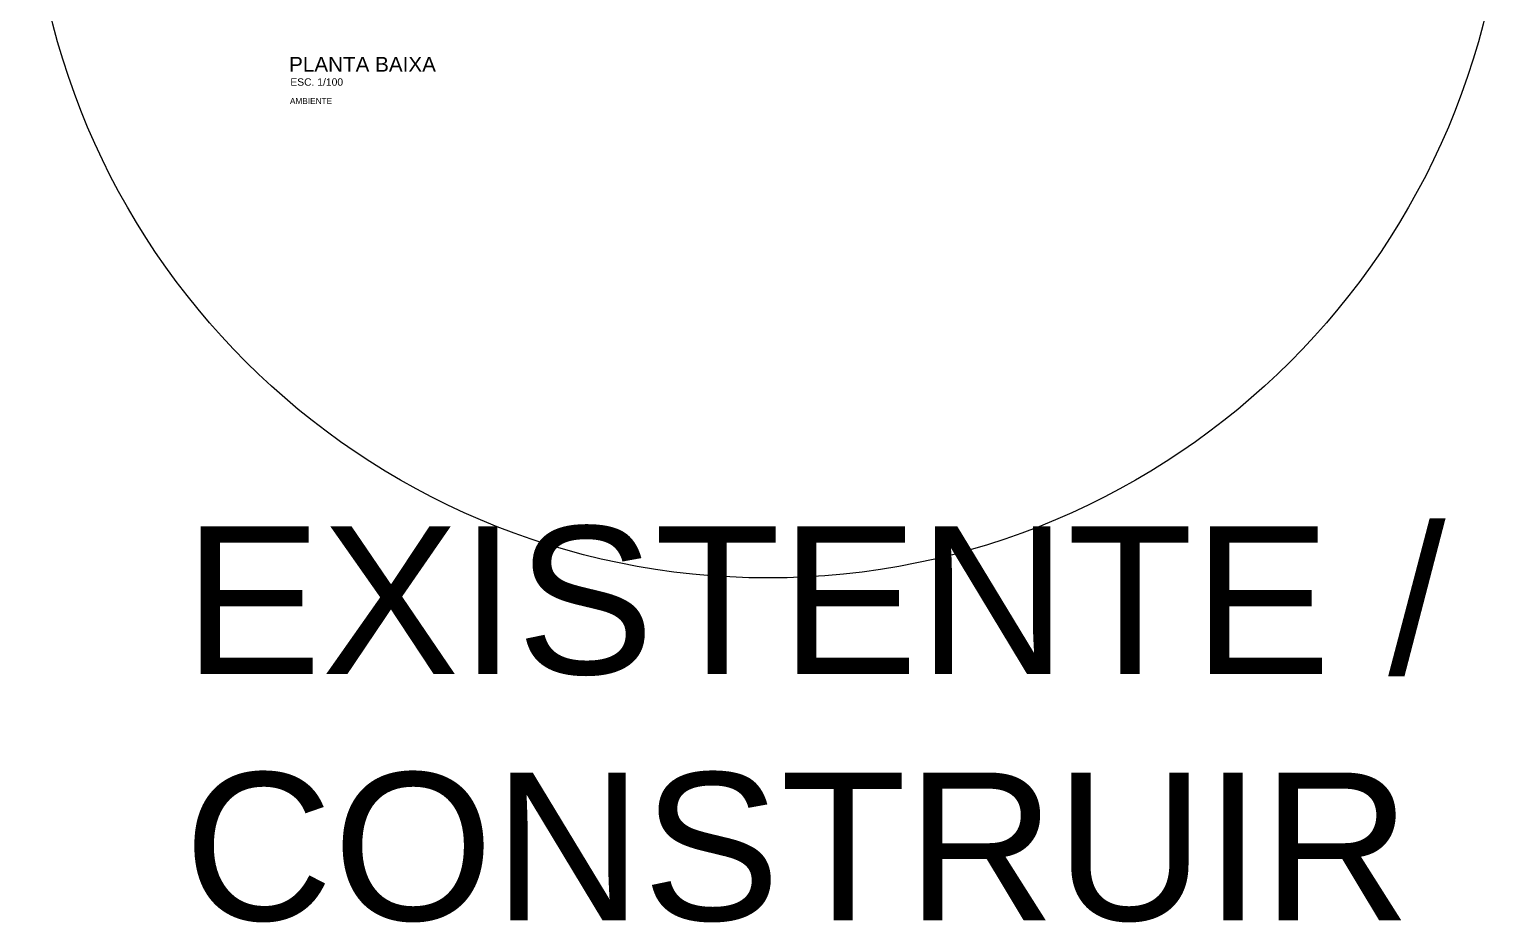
# Model space of a CAD drawing. Header units: millimetres. Extents: x 1206 to 2034, y 106 to 342.
# Drawn here: x 1850.5 to 1900.47, y 192.28 to 222.49 of the extents above; entities that cross this region are included whole.
import ezdxf

# ---------------------------------------------------------------- set-up
doc = ezdxf.new("R2010")
doc.units = ezdxf.units.MM
for name, color, linetype, lineweight in [('AR-ALVENARIA', 7, 'Continuous', 9), ('AR-TXT', 174, 'Continuous', 0), ('AR-TXT-AMBIENTE', 174, 'Continuous', 0), ('AR-TXT-ESPECIFICAÇÕES', 174, 'Continuous', 0)]:
    doc.layers.add(name, color=color, linetype=linetype, lineweight=lineweight)
doc.styles.add('1000_TXT 1', font='arial.ttf', dxfattribs={"height": 5})
doc.styles.add('100_TXT 1', font='arial.ttf', dxfattribs={"height": 0.5})
doc.styles.add('100_TXT 2', font='arial.ttf', dxfattribs={"height": 0.25})
doc.styles.add('100_TXT 3', font='arial.ttf', dxfattribs={"height": 0.2})

msp = doc.modelspace()

# ---------------------------------------------------------------- linework, layer by layer
at = {"layer": 'AR-ALVENARIA'}
msp.add_circle((1875.4893, 228.9208), 24.9856, dxfattribs=at)

# ---------------------------------------------------------------- texts
at = {"layer": 'AR-TXT', "insert": (1859.2856, 221.567), "char_height": 0.5, "attachment_point": 1, "style": '100_TXT 1'}
msp.add_mtext_dynamic_manual_height_columns('PLANTA BAIXA', width=14.364558, gutter_width=10, heights=[0], dxfattribs=at)
at = {"layer": 'AR-TXT', "insert": (1855.7243, 205.6821), "char_height": 5, "width": 50.80926, "attachment_point": 1, "style": '1000_TXT 1'}
msp.add_mtext('EXISTENTE / CONSTRUIR', dxfattribs=at)
at = {"layer": 'AR-TXT-AMBIENTE', "insert": (1859.314, 220.1755), "char_height": 0.2, "attachment_point": 1, "style": '100_TXT 3'}
msp.add_mtext_dynamic_manual_height_columns('AMBIENTE', width=14.364558, gutter_width=10, heights=[0], dxfattribs=at)
at = {"layer": 'AR-TXT-ESPECIFICAÇÕES', "insert": (1859.3276, 220.8429), "char_height": 0.25, "attachment_point": 1, "style": '100_TXT 2'}
msp.add_mtext_dynamic_manual_height_columns('ESC. 1/100', width=14.364558, gutter_width=10, heights=[0], dxfattribs=at)

doc.saveas('drawing.dxf')
